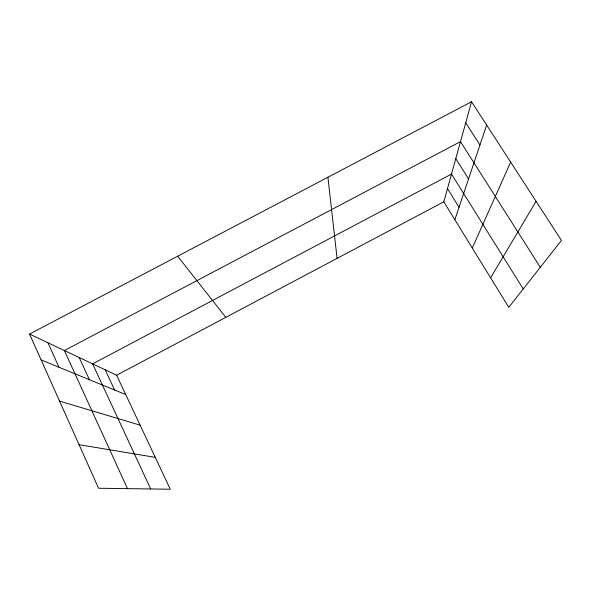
<?xml version="1.0" encoding="UTF-8"?>
<svg xmlns="http://www.w3.org/2000/svg" width="591" height="591" viewBox="0 0 591 591"><rect width="100%" height="100%" fill="white"/><g stroke="black" fill="none" stroke-linecap="round" stroke-linejoin="round"><path stroke-width="0.89" d="M443.826 201.797L471.544 101.763L561.45 240.441L508.777 307.327L443.826 201.797L116.626 375.226L29.55 334.063L471.544 101.763M454.856 219.719L486.652 125.063M472.29 248.043L510.661 162.089M490.619 277.822L536.081 201.302M79.076 444.698L155.27 457.353M59.558 401.097L140.126 425.173M41.134 359.941L125.728 394.581M177.655 256.221L225.836 317.345M465.73 122.765L479.966 144.965M540.3 267.295L460.5 141.618L64.367 350.522L127.479 488.646M455.787 158.639L468.56 178.933M523.234 288.977L451.502 174.086L92.61 363.871L150.69 488.971M447.49 188.573L459.052 207.234M116.626 375.226L170.274 489.237L98.571 488.247L29.55 334.063M105.176 369.811L114.632 390.038M79.187 357.525L89.411 379.71M47.915 342.743L59.011 367.262M327.916 177.248L337.077 258.378"/></g></svg>
